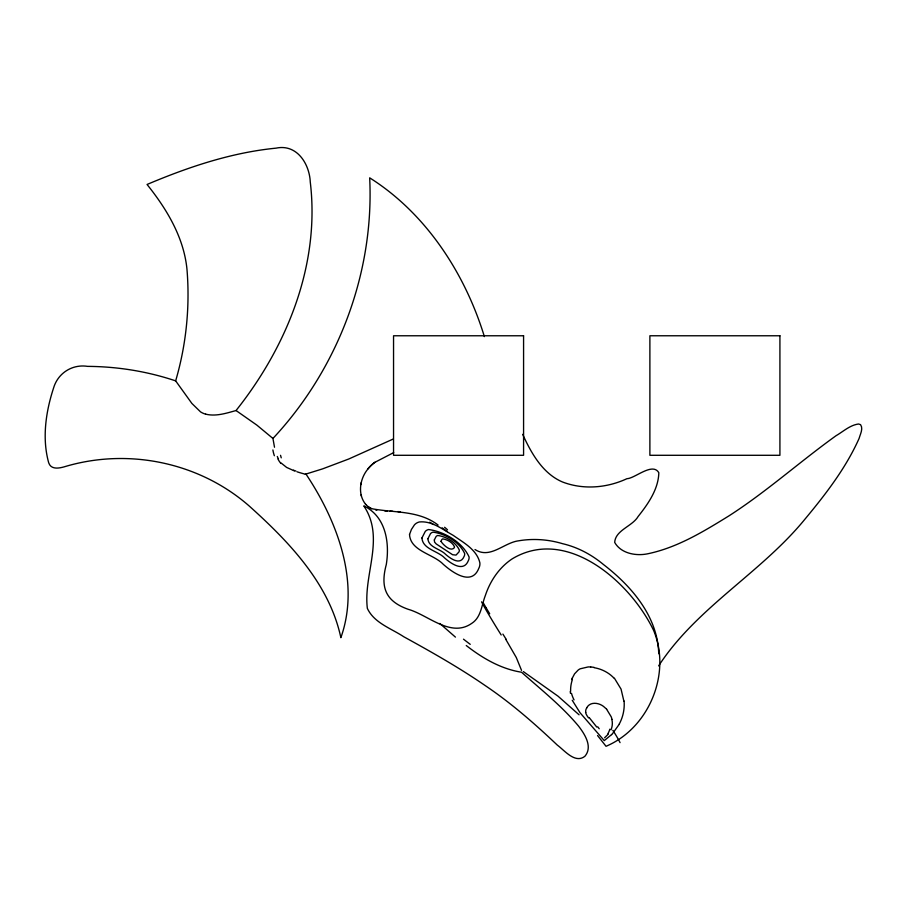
<?xml version="1.0" encoding="UTF-8"?>
<svg xmlns="http://www.w3.org/2000/svg" width="907" height="907" viewBox="0 0 907 907"><rect width="100%" height="100%" fill="white"/><g stroke="black" fill="none" stroke-linecap="round" stroke-linejoin="round"><path stroke-width="1.36" d="M393.683 452.604L374.954 462.287A37.709 37.402 -72.3 0 0 368.798 468.001C360.136 477.433 357.086 493.442 365.419 503.997M360.873 484.599L361.235 482.683M205.696 414.193A15.6 12.233 30 0 1 200.56 411.891L191.887 403.445L175.652 380.872C186.252 344.705 190.085 306.759 186.967 269.209C183.792 237.203 166.729 209.064 147.059 184.472C188.259 167.047 231.353 152.546 276.091 148.147C296.895 143.703 309.491 163.85 310.273 182.058C320.182 264.776 286.929 346.576 236.047 410.531C226.297 413.229 215.855 416.687 205.696 414.159M597.543 735.52L606.035 746.291C648.947 728.14 671.52 673.697 653.698 630.603C631.011 582.884 567.283 525.709 512.228 558.837C499.258 567.442 490.177 580.888 485.336 595.548C481.572 605.071 481.209 617.327 471.765 623.358C450.711 638.131 428.195 614.901 408.15 609.289C385.226 601.182 380.294 586.976 386.28 564.585C389.806 542.76 385.951 516.548 363.798 505.891C385.35 537.953 363.185 574.335 367.346 608.37C374.069 622.95 391.2 628.426 403.74 636.737C431.505 651.986 459.135 667.62 485.256 685.613C511.163 703.061 534.688 723.661 557.329 745.123C564.517 750.384 575.072 763.955 584.868 756.302C593.053 746.79 584.652 734.046 578.496 726.031C561.705 705.929 541.003 689.592 521.525 672.223C500.868 668.947 482.535 658.221 466.255 645.523M572.226 678.277L574.562 673.844L578.19 670.035A14.569 12.505 12.1 0 1 580.208 668.799L588.155 666.94A23.922 20.929 14.2 0 1 590.706 666.996M619.424 724.001L612.599 733.559A56.075 48.23 50.4 0 1 611.579 734.602M586.67 707.891C590.287 700.896 600.173 702.766 604.867 707.619A20.68 15.487 23.3 0 1 606.658 709.24M658.607 665.908C696.701 607.463 760.837 573.031 804.69 519.484C825.483 494.462 845.766 468.318 859.099 438.432C860.199 434.238 863.475 428.716 860.55 424.646L858.532 424C849.938 425.145 843.249 431.528 836.027 435.734C799.759 461.754 766.449 491.809 728.831 515.947C703.265 531.729 676.735 547.964 646.895 553.95C635.388 556.093 620.785 553.304 614.685 542.397C615.456 530.062 632.349 526.389 638.154 516.457C648.086 503.918 658.425 489.236 658.822 472.717C652.587 461.89 634.753 478.579 626.964 478.681C606.896 488.023 583.292 489.984 562.453 481.968C542.556 473.488 531.264 453.069 522.659 434.351M274.504 447.23L272.939 438.455C337.926 368.968 374.398 272.984 369.671 177.829C426.154 213.451 465.03 273.506 484.383 336.61M608.189 734.239L604.595 737.765M611.579 734.591L604.266 740.611L580.027 712.732L572.226 700.238M393.014 439.124L348.764 458.999L322.529 468.896L305.376 474.225M366.269 504.95L368.163 506.65A16.417 16.315 4.6 0 0 371.473 508.646C393.785 512.988 418.762 510.142 438.104 525.062M390.078 511.174L392.731 511.287M384.817 510.947L387.414 511.06M397.788 511.571L400.066 511.763M590.706 666.974L594.085 667.348M375.713 509.972L376.802 510.176M297.008 471.787C300.047 472.774 303.119 473.647 306.215 474.44C337.211 521.094 360.578 582.192 340.862 637.678C329.343 583.677 288.823 541.57 249.074 505.891C199.415 462.491 128.862 447.831 65.746 466.379C60.089 468.125 51.223 470.314 48.706 462.831C41.881 438.33 45.803 411.687 53.615 387.867C57.991 373.049 72.379 363.945 87.605 366.371C117.491 366.564 147.319 371.36 175.652 380.872M294.412 470.903L286.657 467.445L281.261 463.126M475.019 549.54C490.245 559.392 503.895 542.601 518.691 540.799C533.271 538.327 548.361 539.427 562.51 543.667C577.759 547.216 591.602 554.653 603.609 564.642C631.635 586.273 657.734 616.522 658.731 653.732M523.339 671.588L558.066 696.213L579.074 714.807M236.047 410.531L256.84 425.1L272.939 438.455M442.208 527.817L447.287 531.615M455.427 637.111L439.804 623.46M606.624 709.251L611.193 716.768A32.607 25.283 19.3 0 1 612.01 719.432M365.419 503.997L366.269 504.95M614.458 678.277L621.057 689.116L623.857 701.02M589.221 717.607L596.749 727.051M505.664 639.129L516.31 657.564L521.548 670.398M486.152 607.883L483.102 602.588M278.392 458.919L277.293 456.47M361.111 494.848L361.405 496.084M570.446 693.345L570.254 691.429M470.245 644.344A49.817 5.193 36.4 0 1 463.5 639.174M502.886 634.084A53.332 4.013 57.8 0 1 506.151 639.299M501.197 634.991A47.47 2.483 57.8 0 1 481.56 601.851M489.701 613.767A33.366 1.236 57.2 0 1 486.231 607.996M612.837 730.339A79.419 32.573 44.9 0 1 620.071 742.629M609.844 729.171A30.929 23.979 55 0 1 607.792 733.91M611.874 719.444A25.634 20.237 15.9 0 1 611.012 729.829M585.797 712.392A11.825 7.857 22.8 0 1 586.772 707.959M588.598 717.868A12.539 7.698 36.9 0 1 585.571 712.29M597.747 726.824A103.103 50.112 43.1 0 1 599.221 728.752M574.052 699.887A46.711 33.548 12.7 0 1 571.489 693.299M570.639 691.361A48.615 35.985 -21.5 0 1 572.362 679.626M571.705 679.592A39.443 29.285 -19 0 1 572.181 678.277M594.04 667.677A31.847 27.777 14 0 1 614.266 678.413M624.095 701.032A54.601 47.277 18.4 0 1 619.3 723.945M429.725 522.217A44.477 4.127 28 0 1 433.41 524.473M371.485 508.623A16.337 16.19 22.3 0 1 368.174 506.65M367.675 469.1A37.425 37.289 -79 0 1 374.92 462.241M444.577 527.273A44.488 6.734 24.1 0 1 447.514 529.847M281.249 457.831A32.777 4.218 71.6 0 1 280.535 455.314M295.931 471.05A34.228 4.456 24.2 0 1 293.426 470.189M280.921 463.432A14.229 10.158 48.7 0 1 277.973 459.01M274.356 455.733A28.344 14.206 55.4 0 1 272.894 449.951M409.522 534.518C410.497 551.241 433.308 553.837 443.353 564.381C452.491 572.487 471.708 586.398 478.805 568.315A9.898 9.898 0 0 0 479.882 562.907C476.923 549.665 463.398 542.567 453.171 535.334C442.752 529.575 432.004 520.697 419.419 521.956A9.626 9.626 0 0 0 414.465 524.824L411.427 529.45L409.522 534.518M421.948 537.942C422.605 549.154 437.888 550.889 444.611 557.952C450.734 563.383 463.602 572.702 468.363 560.594A6.632 6.632 0 0 0 469.078 556.955C462.4 542.137 444.328 531.593 428.58 529.529A6.451 6.451 0 0 0 425.258 531.445L421.948 537.942M427.911 538.724C428.41 547.465 440.337 548.814 445.575 554.324C450.45 558.553 460.325 565.832 464.101 556.388A5.17 5.17 0 0 0 464.667 553.553C459.452 541.989 445.36 533.769 433.081 532.16A5.034 5.034 0 0 0 430.485 533.656L427.911 538.724M434.328 539.96L434.589 542.114L436.199 543.928L452.638 554.744L456.04 555.084L458.942 551.966A3.515 3.515 0 0 0 459.327 550.05C455.779 542.182 446.199 536.593 437.843 535.493A3.424 3.424 0 0 0 436.086 536.513L434.328 539.96M440.961 541.32C442.956 544.608 450.654 552.125 454.248 547.805A1.905 1.905 0 0 0 454.464 546.762C452.548 542.522 447.366 539.495 442.865 538.905A1.848 1.848 0 0 0 441.913 539.461L440.961 541.32M523.577 335.771L393.547 335.771L393.547 455.291L523.577 455.291L523.577 335.771M779.918 335.771L649.888 335.771L649.888 455.291L779.918 455.291L779.918 335.771"/></g></svg>
